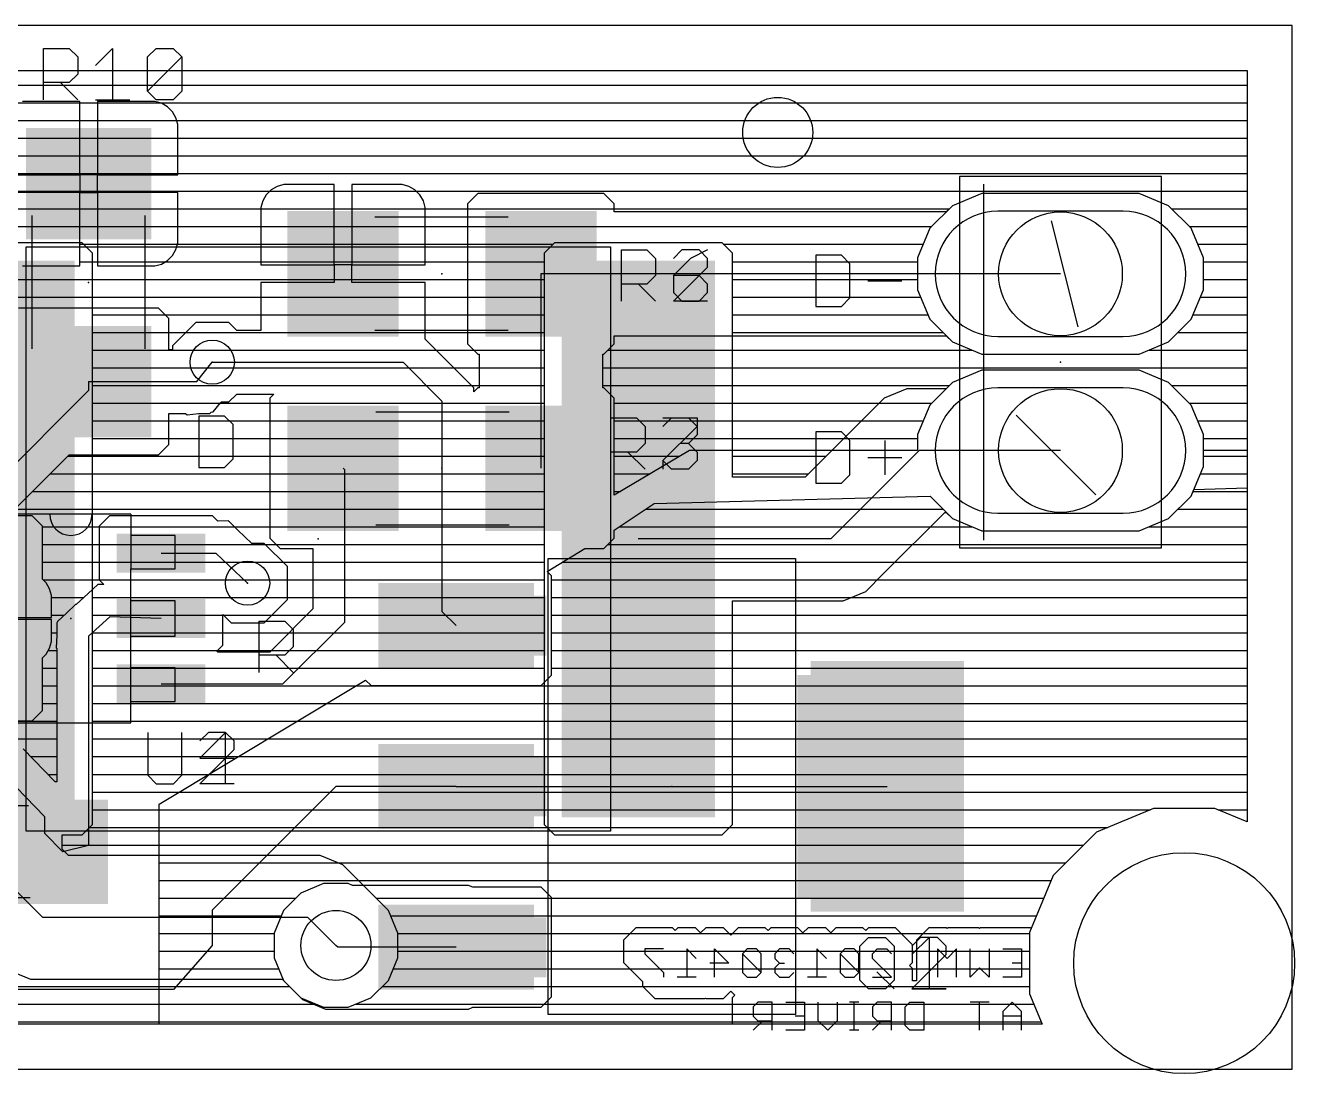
# Model space of a CAD drawing. Extents: x 0 to 50.7, y 0 to 50.
# Drawn here: x 12.54 to 30.79, y 17.04 to 32.1 of the extents above; entities that cross this region are included whole.
import ezdxf

# ---------------------------------------------------------------- set-up
doc = ezdxf.new("R2010")
doc.units = 0
for name, color, linetype in [('1', 14, 'CONTINUOUS'), ('125', 2, 'CONTINUOUS'), ('16', 174, 'CONTINUOUS'), ('17', 94, 'CONTINUOUS'), ('18', 94, 'CONTINUOUS'), ('20', 178, 'CONTINUOUS'), ('21', 251, 'CONTINUOUS'), ('22', 251, 'CONTINUOUS'), ('23', 178, 'CONTINUOUS'), ('24', 178, 'CONTINUOUS'), ('25', 251, 'CONTINUOUS'), ('51', 251, 'CONTINUOUS')]:
    doc.layers.add(name, color=color, linetype=linetype)

# ---------------------------------------------------------------- blocks, each defined once
blk = doc.blocks.new('RECT')
blk.add_solid([(-0.5, -0.5), (0.5, -0.5), (-0.5, 0.5), (0.5, 0.5)])
blk = doc.blocks.new('PIE')
blk.add_circle((0, 0), 0.5)
blk = doc.blocks.new('LONGP100')
blk.add_lwpolyline([(-0.5, -0.5), (0.5, -0.5, 1), (0.5, 0.5), (-0.5, 0.5, 1)], format="xyb", close=True)
blk = doc.blocks.new('ROUNDV')
blk.add_circle((0, 0), 0.5)

msp = doc.modelspace()

# ---------------------------------------------------------------- linework, layer by layer
at = {"layer": '1'}
for p, q in [((4.3104, 31.4511), (30.1019, 31.4511)), ((30.1019, 31.4511), (30.1019, 25.9888)), ((4.3971, 31.242), (30.1019, 31.242)), ((13.3226, 31.0048), (12.4979, 31.0048)), ((13.3226, 29.9508), (13.3226, 31.0048)), ((13.3226, 30.988), (13.5766, 30.988)), ((14.4013, 31.0048), (13.5766, 31.0048)), ((13.5766, 31.0048), (13.5766, 29.9508)), ((14.4982, 30.9788), (14.4013, 31.0048)), ((14.4639, 30.988), (30.1019, 30.988)), ((14.585, 30.9287), (14.4982, 30.9788)), ((14.656, 30.8577), (14.585, 30.9287)), ((14.7061, 30.7709), (14.656, 30.8577)), ((13.3226, 30.734), (13.5766, 30.734)), ((14.7321, 30.674), (14.7061, 30.7709)), ((14.716, 30.734), (30.1019, 30.734)), ((14.7321, 29.9508), (14.7321, 30.674)), ((13.3226, 30.48), (13.5766, 30.48)), ((14.7321, 30.48), (30.1019, 30.48)), ((13.3226, 30.226), (13.5766, 30.226)), ((14.7321, 30.226), (30.1019, 30.226)), ((11.0366, 29.9508), (13.3226, 29.9508)), ((13.3226, 29.972), (13.5766, 29.972)), ((13.3226, 29.9508), (13.3226, 29.6968)), ((13.5766, 29.9508), (13.3226, 29.9508)), ((13.5766, 29.6968), (13.5766, 29.9508)), ((13.5766, 29.9508), (14.7321, 29.9508)), ((14.7321, 29.972), (30.1019, 29.972)), ((16.1605, 29.7853), (16.0737, 29.7352)), ((16.2574, 29.8113), (16.1605, 29.7853)), ((16.9806, 29.8113), (16.2574, 29.8113)), ((16.9806, 28.6558), (16.9806, 29.8113)), ((17.9578, 29.8113), (17.2346, 29.8113)), ((17.2346, 29.8113), (17.2346, 28.6558)), ((18.0547, 29.7853), (17.9578, 29.8113)), ((18.1415, 29.7352), (18.0547, 29.7853)), ((11.0366, 29.718), (13.3226, 29.718)), ((13.3226, 29.6968), (12.1671, 29.6968)), ((13.3226, 28.6428), (13.3226, 29.6968)), ((13.3226, 29.6968), (13.5766, 29.6968)), ((13.5766, 29.718), (16.0565, 29.718)), ((14.7321, 29.6968), (13.5766, 29.6968)), ((13.5766, 29.6968), (13.5766, 28.6428)), ((14.7321, 28.9736), (14.7321, 29.6968)), ((15.9526, 29.5774), (15.9266, 29.4805)), ((16.0027, 29.6642), (15.9526, 29.5774)), ((16.0737, 29.7352), (16.0027, 29.6642)), ((16.9806, 29.718), (17.2346, 29.718)), ((18.2125, 29.6642), (18.1415, 29.7352)), ((18.1587, 29.718), (30.1019, 29.718)), ((18.2626, 29.5774), (18.2125, 29.6642)), ((18.2886, 29.4805), (18.2626, 29.5774)), ((19.0464, 29.6843), (18.8976, 29.5355)), ((20.8568, 29.6843), (19.0464, 29.6843)), ((21.0056, 29.5355), (20.8568, 29.6843)), ((26.2901, 29.6828), (25.8659, 29.5071)), ((28.5491, 29.6828), (26.2901, 29.6828)), ((28.9733, 29.5071), (28.5491, 29.6828)), ((13.3226, 29.464), (13.5766, 29.464)), ((14.7321, 29.464), (15.9266, 29.464)), ((15.9266, 29.4805), (15.9266, 28.6558)), ((16.9806, 29.464), (17.2346, 29.464)), ((18.2886, 28.6558), (18.2886, 29.4805)), ((18.2886, 29.464), (18.8976, 29.464)), ((18.8976, 29.5355), (18.8976, 27.5221)), ((21.0056, 29.4178), (21.0056, 29.5355)), ((21.0056, 29.464), (25.8228, 29.464)), ((25.7766, 29.4178), (21.0056, 29.4178)), ((25.8659, 29.5071), (25.7766, 29.4178)), ((29.2979, 29.1825), (28.9733, 29.5071)), ((29.0164, 29.464), (30.1019, 29.464)), ((13.3226, 29.21), (13.5766, 29.21)), ((14.7321, 29.21), (15.9266, 29.21)), ((16.9806, 29.21), (17.2346, 29.21)), ((18.2886, 29.21), (18.8976, 29.21)), ((29.2704, 29.21), (30.1019, 29.21)), ((29.4736, 28.7583), (29.2979, 29.1825)), ((13.3226, 28.956), (13.5766, 28.956)), ((14.656, 28.7899), (14.7061, 28.8767)), ((14.7061, 28.8767), (14.7321, 28.9736)), ((14.7274, 28.956), (15.9266, 28.956)), ((16.9806, 28.956), (17.2346, 28.956)), ((18.2886, 28.956), (18.8976, 28.956)), ((29.3917, 28.956), (30.1019, 28.956)), ((12.4979, 28.6428), (13.3226, 28.6428)), ((13.3226, 28.702), (13.5766, 28.702)), ((13.5766, 28.6428), (14.4013, 28.6428)), ((14.4013, 28.6428), (14.4982, 28.6688)), ((14.4982, 28.6688), (14.585, 28.7189)), ((14.5557, 28.702), (15.9266, 28.702)), ((14.585, 28.7189), (14.656, 28.7899)), ((15.9266, 28.6558), (16.9806, 28.6558)), ((16.9806, 28.702), (17.2346, 28.702)), ((17.2346, 28.6558), (16.9806, 28.6558)), ((16.9806, 28.6558), (16.9806, 28.4018)), ((17.2346, 28.4018), (17.2346, 28.6558)), ((17.2346, 28.6558), (18.2886, 28.6558)), ((18.2886, 28.702), (18.8976, 28.702)), ((29.4736, 28.2993), (29.4736, 28.7583)), ((29.4736, 28.702), (30.1019, 28.702)), ((27.4196, 28.5288), (19.9516, 28.5288)), ((19.9516, 28.5288), (19.9516, 25.7348)), ((5.3794, 28.448), (16.9806, 28.448)), ((16.9806, 28.4018), (15.9266, 28.4018)), ((15.9266, 28.4018), (15.9266, 27.716)), ((17.2346, 28.448), (18.8976, 28.448)), ((18.2886, 28.4018), (17.2346, 28.4018)), ((18.2886, 27.5876), (18.2886, 28.4018)), ((29.2979, 27.8751), (29.4736, 28.2993)), ((29.4736, 28.448), (30.1019, 28.448)), ((5.1254, 28.194), (15.9266, 28.194)), ((18.2886, 28.194), (18.8976, 28.194)), ((29.43, 28.194), (30.1019, 28.194)), ((14.4563, 28.0338), (12.4429, 28.0338)), ((14.6051, 27.885), (14.4563, 28.0338)), ((14.5501, 27.94), (15.9266, 27.94)), ((18.2886, 27.94), (18.8976, 27.94)), ((29.3248, 27.94), (30.1019, 27.94)), ((14.6051, 27.437), (14.6051, 27.885)), ((14.9909, 27.8303), (14.6561, 27.4955)), ((15.4643, 27.8303), (14.9909, 27.8303)), ((15.5786, 27.716), (15.4643, 27.8303)), ((28.9733, 27.5505), (29.2979, 27.8751)), ((14.6051, 27.686), (14.8466, 27.686)), ((15.9266, 27.716), (15.5786, 27.716)), ((18.2886, 27.686), (18.8976, 27.686)), ((18.719, 27.1572), (18.2886, 27.5876)), ((21.0056, 27.5221), (21.0056, 27.6398)), ((21.0056, 27.6398), (25.7766, 27.6398)), ((25.7766, 27.6398), (25.8659, 27.5505)), ((25.8659, 27.5505), (26.2901, 27.3748)), ((28.5491, 27.3748), (28.9733, 27.5505)), ((29.1088, 27.686), (30.1019, 27.686)), ((14.6561, 27.437), (14.6051, 27.437)), ((14.6561, 27.4955), (14.6561, 27.437)), ((18.4442, 27.432), (18.9877, 27.432)), ((18.8976, 27.5221), (19.0464, 27.3733)), ((19.0464, 27.3733), (19.0626, 27.3733)), ((19.0626, 27.3733), (19.0626, 26.8903)), ((20.8406, 26.8903), (20.8406, 27.3733)), ((20.8406, 27.3733), (20.8568, 27.3733)), ((20.8568, 27.3733), (21.0056, 27.5221)), ((20.9155, 27.432), (26.152, 27.432)), ((26.2901, 27.3748), (28.5491, 27.3748)), ((28.6872, 27.432), (30.1019, 27.432)), ((15.0042, 26.9798), (15.2276, 27.2588)), ((15.2276, 27.2588), (17.9708, 27.2588)), ((17.9708, 27.2588), (18.5296, 26.7)), ((18.6982, 27.178), (19.0626, 27.178)), ((18.9868, 26.8894), (18.719, 27.1572)), ((18.719, 27.1572), (18.719, 27.1572)), ((20.8406, 27.178), (30.1019, 27.178)), ((26.2901, 27.1428), (25.8659, 26.9671)), ((28.5491, 27.1428), (26.2901, 27.1428)), ((28.9733, 26.9671), (28.5491, 27.1428)), ((13.4496, 26.8524), (11.9002, 25.303)), ((13.4496, 26.9798), (13.4496, 26.8524)), ((13.4496, 26.9798), (15.0042, 26.9798)), ((18.9522, 26.924), (19.0626, 26.924)), ((19.0464, 26.8903), (18.9868, 26.8307)), ((18.9868, 26.8307), (18.9868, 26.8894)), ((19.0626, 26.8903), (19.0464, 26.8903)), ((20.8406, 26.924), (25.8228, 26.924)), ((20.8568, 26.8903), (20.8406, 26.8903)), ((21.0056, 26.7415), (20.8568, 26.8903)), ((25.8659, 26.9671), (25.5413, 26.6425)), ((29.2979, 26.6425), (28.9733, 26.9671)), ((29.0164, 26.924), (30.1019, 26.924)), ((15.2427, 26.5462), (15.3453, 26.6743)), ((15.3418, 26.67), (16.0536, 26.67)), ((15.3453, 26.6743), (15.3583, 26.6873)), ((15.3583, 26.6873), (15.4643, 26.6873)), ((15.4643, 26.6873), (15.5786, 26.8016)), ((15.5786, 26.8016), (16.1137, 26.8016)), ((16.1137, 26.8016), (16.0536, 26.7415)), ((16.0536, 26.7415), (16.0536, 24.7281)), ((18.5296, 26.7), (18.5296, 23.6768)), ((21.0056, 25.3475), (21.0056, 26.7415)), ((21.0056, 26.67), (25.5688, 26.67)), ((25.5413, 26.6425), (25.3656, 26.2183)), ((29.2704, 26.67), (30.1019, 26.67)), ((29.4736, 26.2183), (29.2979, 26.6425)), ((14.6051, 26.0746), (14.6051, 26.5226)), ((14.6051, 26.5226), (14.8437, 26.5226)), ((14.8437, 26.5226), (14.8663, 26.5045)), ((14.8663, 26.5045), (15.0294, 26.5226)), ((15.0294, 26.5226), (15.1936, 26.5226)), ((15.1936, 26.5226), (15.214, 26.543)), ((15.214, 26.543), (15.2427, 26.5462)), ((14.6051, 26.416), (16.0536, 26.416)), ((21.0056, 26.416), (25.4475, 26.416)), ((29.3917, 26.416), (30.1019, 26.416)), ((14.6051, 26.162), (16.0536, 26.162)), ((21.0056, 26.162), (25.3656, 26.162)), ((25.3656, 26.2183), (25.3656, 25.9888)), ((29.4736, 25.9888), (29.4736, 26.2183)), ((29.4736, 26.162), (30.1019, 26.162)), ((12.3574, 25.1136), (13.1696, 25.9258)), ((13.1518, 25.908), (16.0536, 25.908)), ((13.1696, 25.9258), (14.4563, 25.9258)), ((14.4563, 25.9258), (14.6051, 26.0746)), ((22.0856, 25.9888), (21.0056, 25.3475)), ((21.0056, 25.908), (21.9495, 25.908)), ((25.3656, 25.9888), (22.0856, 25.9888)), ((30.1019, 25.9888), (29.4736, 25.9888)), ((17.1326, 25.7098), (17.1076, 25.7348)), ((12.8978, 25.654), (16.0536, 25.654)), ((17.1326, 23.525), (17.1326, 25.7098)), ((21.0056, 25.654), (21.5217, 25.654)), ((12.6438, 25.4), (16.0536, 25.4)), ((21.0056, 25.4), (21.0939, 25.4)), ((29.2979, 25.3351), (29.3376, 25.431)), ((29.3248, 25.4), (30.1019, 25.4)), ((29.3376, 25.431), (30.1019, 25.4511)), ((30.1019, 25.4511), (30.1019, 20.6538)), ((21.0056, 24.8455), (21.5776, 25.2268)), ((21.5776, 25.2268), (25.5452, 25.3312)), ((25.5452, 25.3312), (25.8659, 25.0105)), ((28.9733, 25.0105), (29.2979, 25.3351)), ((12.6404, 25.049), (12.3574, 25.049)), ((12.3898, 25.146), (16.0536, 25.146)), ((12.7892, 24.9002), (12.6404, 25.049)), ((13.7508, 25.049), (13.602, 24.9002)), ((15.2312, 25.049), (13.7508, 25.049)), ((15.3064, 24.9738), (15.2312, 25.049)), ((21.4564, 25.146), (25.7304, 25.146)), ((25.8659, 25.0105), (26.2901, 24.8348)), ((28.5491, 24.8348), (28.9733, 25.0105)), ((29.1088, 25.146), (30.1019, 25.146)), ((12.7892, 24.14), (12.7892, 24.9002)), ((12.7892, 24.892), (13.602, 24.892)), ((13.602, 24.9002), (13.602, 24.131)), ((15.4546, 24.978), (15.3064, 24.9738)), ((15.4602, 24.9728), (15.4546, 24.978)), ((15.4678, 24.9728), (15.4602, 24.9728)), ((15.5971, 24.8435), (15.4678, 24.9728)), ((15.5486, 24.892), (16.0536, 24.892)), ((15.7963, 24.6553), (15.5971, 24.8435)), ((21.0056, 24.7281), (21.0056, 24.8455)), ((21.0754, 24.892), (26.152, 24.892)), ((26.2901, 24.8348), (28.5491, 24.8348)), ((28.6872, 24.892), (30.1019, 24.892)), ((12.7892, 24.638), (13.602, 24.638)), ((15.9723, 24.6553), (15.7963, 24.6553)), ((16.3071, 24.3205), (15.9723, 24.6553)), ((15.9896, 24.638), (16.1437, 24.638)), ((16.0536, 24.7281), (16.2024, 24.5793)), ((20.8568, 24.5793), (21.0056, 24.7281)), ((20.9155, 24.638), (30.1019, 24.638)), ((14.491, 24.5156), (15.2784, 24.5156)), ((15.2784, 24.5156), (15.7356, 24.0838)), ((16.2024, 24.5793), (16.6754, 24.5793)), ((16.6754, 24.5793), (16.6754, 23.7144)), ((20.0395, 24.2531), (20.5831, 24.5793)), ((20.5831, 24.5793), (20.8568, 24.5793)), ((12.7892, 24.384), (13.602, 24.384)), ((16.2436, 24.384), (16.6754, 24.384)), ((16.3071, 23.8471), (16.3071, 24.3205)), ((20.2576, 24.384), (30.1019, 24.384)), ((12.8401, 24.0891), (12.7892, 24.14)), ((12.7992, 24.13), (13.603, 24.13)), ((12.8902, 24.0023), (12.8401, 24.0891)), ((13.602, 24.131), (13.6705, 24.0625)), ((16.3071, 24.13), (16.6754, 24.13)), ((20.1041, 24.1885), (20.0395, 24.2531)), ((20.1041, 22.7591), (20.1041, 24.1885)), ((20.1041, 24.13), (30.1019, 24.13)), ((12.9162, 23.9054), (12.8902, 24.0023)), ((12.9162, 23.5885), (12.9162, 23.9054)), ((13.4437, 23.9366), (13.2718, 23.779)), ((13.5809, 24.0647), (13.4437, 23.9366)), ((13.5833, 24.0646), (13.5809, 24.0647)), ((13.5851, 24.0662), (13.5833, 24.0646)), ((13.6705, 24.0625), (13.5851, 24.0662)), ((12.9162, 23.876), (13.3776, 23.876)), ((13.2602, 23.779), (13.1333, 23.6521)), ((13.2718, 23.779), (13.2602, 23.779)), ((15.9723, 23.5123), (16.3071, 23.8471)), ((16.3071, 23.876), (16.6754, 23.876)), ((20.1041, 23.876), (30.1019, 23.876)), ((11.9129, 23.5885), (12.9162, 23.5885)), ((12.9162, 23.5631), (11.9129, 23.5631)), ((12.9162, 23.622), (13.1005, 23.622)), ((12.9162, 23.2462), (12.9162, 23.5631)), ((13.1333, 23.6521), (13.0011, 23.5309)), ((13.7544, 23.6012), (13.4496, 23.3218)), ((14.491, 23.5758), (13.7544, 23.6012)), ((15.38, 23.1912), (15.38, 23.6312)), ((15.38, 23.6312), (15.4989, 23.5123)), ((15.38, 23.622), (15.3892, 23.622)), ((16.6754, 23.7144), (16.0542, 23.0932)), ((16.082, 23.622), (16.583, 23.622)), ((18.5296, 23.6768), (18.7326, 23.4738)), ((20.1041, 23.622), (30.1019, 23.622)), ((12.9162, 23.368), (12.9924, 23.368)), ((13.0006, 23.5193), (12.9924, 23.5112)), ((12.9924, 23.5112), (12.9924, 23.3317)), ((13.0011, 23.5309), (13.0006, 23.5193)), ((15.38, 23.368), (16.329, 23.368)), ((15.4989, 23.5123), (15.9723, 23.5123)), ((16.2436, 22.636), (17.1326, 23.525)), ((20.1041, 23.368), (30.1019, 23.368)), ((12.8902, 23.1493), (12.9162, 23.2462)), ((12.9924, 23.3317), (12.9846, 23.1525)), ((13.4496, 23.3218), (13.4496, 20.3128)), ((15.2947, 23.1059), (15.38, 23.1912)), ((12.7892, 23.0116), (12.8401, 23.0625)), ((12.7892, 22.2514), (12.7892, 23.0116)), ((12.8401, 23.0625), (12.8902, 23.1493)), ((12.8698, 23.114), (12.9924, 23.114)), ((12.9846, 23.1525), (12.9924, 23.144)), ((12.9924, 23.144), (12.9924, 21.227)), ((15.3074, 23.0932), (15.2947, 23.1059)), ((15.3028, 23.114), (16.075, 23.114)), ((16.0542, 23.0932), (15.3074, 23.0932)), ((20.1041, 23.114), (30.1019, 23.114)), ((12.7892, 22.86), (12.9924, 22.86)), ((20.1041, 22.86), (30.1019, 22.86)), ((14.4656, 20.9088), (17.4317, 22.6885)), ((14.491, 22.636), (16.2436, 22.636)), ((17.4317, 22.6885), (17.5099, 22.6103)), ((19.9553, 22.6103), (20.1041, 22.7591)), ((12.7892, 22.606), (12.9924, 22.606)), ((17.2943, 22.606), (30.1019, 22.606)), ((17.5099, 22.6103), (19.9553, 22.6103)), ((12.7892, 22.352), (12.9924, 22.352)), ((16.8709, 22.352), (30.1019, 22.352)), ((10.6286, 22.098), (12.9924, 22.098)), ((11.16, 22.1026), (12.6404, 22.1026)), ((12.6404, 22.1026), (12.7892, 22.2514)), ((16.4476, 22.098), (30.1019, 22.098)), ((12.3737, 21.844), (12.9924, 21.844)), ((16.0243, 21.844), (30.1019, 21.844)), ((12.9708, 21.227), (12.5098, 21.7034)), ((12.6195, 21.59), (12.9924, 21.59)), ((15.6009, 21.59), (30.1019, 21.59)), ((12.0526, 21.5184), (12.8146, 20.731)), ((12.8654, 21.336), (12.9924, 21.336)), ((12.9924, 21.227), (12.9708, 21.227)), ((15.1776, 21.336), (30.1019, 21.336)), ((17.0056, 21.1628), (15.2276, 19.3848)), ((18.7326, 21.1628), (17.0056, 21.1628)), ((18.7326, 21.1628), (24.9306, 21.1628)), ((14.7543, 21.082), (30.1019, 21.082)), ((14.4656, 17.7465), (14.4656, 20.9088)), ((14.4656, 20.828), (28.7138, 20.828)), ((28.7555, 20.8453), (27.9387, 20.5069)), ((29.6397, 20.8453), (28.7555, 20.8453)), ((30.1019, 20.6538), (29.6397, 20.8453)), ((29.6814, 20.828), (30.1019, 20.828)), ((12.8146, 20.731), (12.8146, 20.4888)), ((12.8146, 20.4888), (13.0804, 20.223)), ((14.4656, 20.574), (28.1006, 20.574)), ((27.9387, 20.5069), (27.3135, 19.8817)), ((13.4496, 20.3128), (13.0804, 20.223)), ((14.4656, 20.32), (27.7517, 20.32)), ((14.4656, 20.066), (27.4977, 20.066)), ((14.4656, 19.812), (27.2846, 19.812)), ((16.8288, 19.7658), (16.502, 19.6305)), ((17.1824, 19.7658), (16.8288, 19.7658)), ((17.2428, 19.7408), (17.1824, 19.7658)), ((18.9094, 19.7408), (17.2428, 19.7408)), ((18.971, 19.7153), (18.9094, 19.7408)), ((19.9553, 19.7153), (18.971, 19.7153)), ((20.1041, 19.5665), (19.9553, 19.7153)), ((27.3135, 19.8817), (26.9751, 19.0649)), ((14.4656, 19.558), (16.4296, 19.558)), ((16.502, 19.6305), (16.2519, 19.3804)), ((20.1041, 18.1371), (20.1041, 19.5665)), ((20.1041, 19.558), (27.1794, 19.558)), ((15.2276, 19.3848), (15.2276, 18.8768)), ((16.2519, 19.3804), (16.1166, 19.0536)), ((14.4656, 19.304), (16.2203, 19.304)), ((20.1041, 19.304), (27.0741, 19.304)), ((14.4656, 19.05), (16.1166, 19.05)), ((16.1166, 19.0536), (16.1166, 18.7)), ((20.1041, 19.05), (26.9751, 19.05)), ((26.9751, 19.0649), (26.9751, 18.1807)), ((14.4656, 18.796), (16.1166, 18.796)), ((15.2276, 18.8768), (14.6688, 18.2418)), ((17.0306, 18.8518), (17.0056, 18.8768)), ((18.7326, 18.8518), (17.0306, 18.8518)), ((20.1041, 18.796), (26.9751, 18.796)), ((16.1166, 18.7), (16.2519, 18.3732)), ((14.4656, 18.542), (16.182, 18.542)), ((20.1041, 18.542), (26.9751, 18.542)), ((14.4656, 18.288), (16.3372, 18.288)), ((16.2519, 18.3732), (16.527, 18.0981)), ((20.1041, 18.288), (26.9751, 18.288)), ((14.6688, 18.2418), (4.2802, 18.2418)), ((16.527, 18.0981), (16.8538, 17.9628)), ((19.9553, 17.9883), (20.1041, 18.1371)), ((26.9751, 18.1807), (27.155, 17.7465)), ((14.4656, 18.034), (16.6819, 18.034)), ((16.8538, 17.9628), (18.9094, 17.9628)), ((18.9094, 17.9628), (18.971, 17.9883)), ((18.971, 17.9883), (19.9553, 17.9883)), ((20.001, 18.034), (27.0359, 18.034)), ((14.4656, 17.78), (27.1411, 17.78)), ((27.155, 17.7465), (14.4656, 17.7465))]:
    msp.add_line(p, q, dxfattribs=at)
at = {"layer": '125'}
for p, q in [((12.8019, 31.0307), (12.8019, 31.7679)), ((12.8019, 31.7679), (13.1705, 31.7679)), ((13.1705, 31.7679), (13.2934, 31.6451)), ((13.5503, 31.5222), (13.7961, 31.7679)), ((13.7961, 31.7679), (13.7961, 31.0307)), ((13.2934, 31.6451), (13.2934, 31.3993)), ((13.2934, 31.3993), (13.1705, 31.2764)), ((13.1705, 31.2764), (12.8019, 31.2764)), ((13.0476, 31.2764), (13.2934, 31.0307)), ((13.5503, 31.0307), (14.0418, 31.0307)), ((21.1077, 28.1351), (21.1077, 28.8723)), ((21.1077, 28.8723), (21.4763, 28.8723)), ((21.4763, 28.8723), (21.5992, 28.7495)), ((21.979, 28.8723), (21.8561, 28.7495)), ((22.2247, 28.8723), (21.979, 28.8723)), ((22.3476, 28.7495), (22.2247, 28.8723)), ((21.5992, 28.7495), (21.5992, 28.5037)), ((22.3476, 28.6266), (22.3476, 28.7495)), ((21.5992, 28.5037), (21.4763, 28.3808)), ((21.8561, 28.1351), (22.3476, 28.6266)), ((21.4763, 28.3808), (21.1077, 28.3808)), ((21.3534, 28.3808), (21.5992, 28.1351)), ((22.3476, 28.1351), (21.8561, 28.1351)), ((20.9571, 25.7221), (20.9571, 26.4593)), ((20.9571, 26.4593), (21.3257, 26.4593)), ((21.3257, 26.4593), (21.4486, 26.3365)), ((21.7055, 26.3365), (21.8284, 26.4593)), ((21.8284, 26.4593), (22.0741, 26.4593)), ((22.0741, 26.4593), (22.197, 26.3365)), ((21.4486, 26.3365), (21.4486, 26.0907)), ((22.197, 26.3365), (22.197, 26.2136)), ((21.4486, 26.0907), (21.3257, 25.9678)), ((22.0741, 26.0907), (21.9512, 26.0907)), ((22.197, 26.2136), (22.0741, 26.0907)), ((22.0741, 26.0907), (22.197, 25.9678)), ((21.3257, 25.9678), (20.9571, 25.9678)), ((21.2028, 25.9678), (21.4486, 25.7221)), ((22.197, 25.9678), (22.197, 25.845)), ((21.8284, 25.7221), (21.7055, 25.845)), ((22.197, 25.845), (22.0741, 25.7221)), ((22.0741, 25.7221), (21.8284, 25.7221)), ((14.3005, 21.9381), (14.3005, 21.3238)), ((14.792, 21.3238), (14.792, 21.9381)), ((15.1718, 21.9381), (15.0489, 21.8153)), ((15.4175, 21.9381), (15.1718, 21.9381)), ((15.5404, 21.8153), (15.4175, 21.9381)), ((15.5404, 21.6924), (15.5404, 21.8153)), ((15.0489, 21.2009), (15.5404, 21.6924)), ((14.3005, 21.3238), (14.4234, 21.2009)), ((14.4234, 21.2009), (14.6691, 21.2009)), ((14.6691, 21.2009), (14.792, 21.3238)), ((15.5404, 21.2009), (15.0489, 21.2009)), ((24.5367, 18.8689), (24.6596, 18.9917)), ((24.6596, 18.9917), (24.9053, 18.9917)), ((24.9053, 18.9917), (25.0282, 18.8689)), ((25.2851, 18.746), (25.5309, 18.9917)), ((25.5309, 18.9917), (25.5309, 18.2545)), ((24.5367, 18.3774), (24.5367, 18.8689)), ((25.0282, 18.8689), (25.0282, 18.3774)), ((24.7824, 18.5002), (25.0282, 18.2545)), ((24.6596, 18.2545), (24.5367, 18.3774)), ((24.9053, 18.2545), (24.6596, 18.2545)), ((25.0282, 18.3774), (24.9053, 18.2545)), ((25.2851, 18.2545), (25.7766, 18.2545))]:
    msp.add_line(p, q, dxfattribs=at)
at = {"layer": '16'}
for p, q in [((4.3104, 31.4511), (30.1019, 31.4511)), ((30.1019, 31.4511), (30.1019, 20.6538)), ((4.3971, 31.242), (30.1019, 31.242)), ((4.4961, 30.988), (30.1019, 30.988)), ((4.4961, 30.734), (30.1019, 30.734)), ((4.4961, 30.48), (30.1019, 30.48)), ((4.4961, 30.226), (30.1019, 30.226)), ((4.4353, 29.972), (30.1019, 29.972)), ((4.3301, 29.718), (30.1019, 29.718)), ((26.2901, 29.6828), (25.8659, 29.5071)), ((28.5491, 29.6828), (26.2901, 29.6828)), ((28.9733, 29.5071), (28.5491, 29.6828)), ((4.2249, 29.464), (25.8228, 29.464)), ((25.8659, 29.5071), (25.5413, 29.1825)), ((29.2979, 29.1825), (28.9733, 29.5071)), ((29.0164, 29.464), (30.1019, 29.464)), ((4.0659, 29.21), (25.5688, 29.21)), ((29.2704, 29.21), (30.1019, 29.21)), ((25.5413, 29.1825), (25.3656, 28.7583)), ((29.4736, 28.7583), (29.2979, 29.1825)), ((13.3568, 28.9728), (10.9464, 28.9728)), ((13.5056, 28.824), (13.3568, 28.9728)), ((13.3736, 28.956), (20.1296, 28.956)), ((20.1464, 28.9728), (19.9976, 28.824)), ((22.5568, 28.9728), (20.1464, 28.9728)), ((22.7056, 28.824), (22.5568, 28.9728)), ((22.5736, 28.956), (25.4475, 28.956)), ((29.3917, 28.956), (30.1019, 28.956)), ((13.5056, 20.6136), (13.5056, 28.824)), ((13.5056, 28.702), (19.9976, 28.702)), ((19.9976, 28.824), (19.9976, 20.6136)), ((22.7056, 25.6078), (22.7056, 28.824)), ((22.7056, 28.702), (25.3656, 28.702)), ((25.3656, 28.7583), (25.3656, 28.2993)), ((29.4736, 28.2993), (29.4736, 28.7583)), ((29.4736, 28.702), (30.1019, 28.702)), ((13.5056, 28.448), (19.9976, 28.448)), ((22.7056, 28.448), (25.3656, 28.448)), ((25.3656, 28.2993), (25.5413, 27.8751)), ((29.2979, 27.8751), (29.4736, 28.2993)), ((29.4736, 28.448), (30.1019, 28.448)), ((13.5056, 28.194), (19.9976, 28.194)), ((22.7056, 28.194), (25.4092, 28.194)), ((29.43, 28.194), (30.1019, 28.194)), ((13.5056, 27.94), (19.9976, 27.94)), ((22.7056, 27.94), (25.5144, 27.94)), ((29.3248, 27.94), (30.1019, 27.94)), ((25.5413, 27.8751), (25.8659, 27.5505)), ((28.9733, 27.5505), (29.2979, 27.8751)), ((13.5056, 27.686), (19.9976, 27.686)), ((22.7056, 27.686), (25.7304, 27.686)), ((25.8659, 27.5505), (26.2901, 27.3748)), ((28.5491, 27.3748), (28.9733, 27.5505)), ((29.1088, 27.686), (30.1019, 27.686)), ((13.5056, 27.432), (19.9976, 27.432)), ((22.7056, 27.432), (26.152, 27.432)), ((26.2901, 27.3748), (28.5491, 27.3748)), ((28.6872, 27.432), (30.1019, 27.432)), ((13.5056, 27.178), (19.9976, 27.178)), ((22.7056, 27.178), (30.1019, 27.178)), ((26.2901, 27.1428), (25.8659, 26.9671)), ((28.5491, 27.1428), (26.2901, 27.1428)), ((28.9733, 26.9671), (28.5491, 27.1428)), ((13.5056, 26.924), (19.9976, 26.924)), ((22.7056, 26.924), (25.8228, 26.924)), ((25.2108, 26.8778), (24.884, 26.7425)), ((25.7766, 26.8778), (25.2108, 26.8778)), ((25.8659, 26.9671), (25.7766, 26.8778)), ((29.2979, 26.6425), (28.9733, 26.9671)), ((29.0164, 26.924), (30.1019, 26.924)), ((13.5056, 26.67), (19.9976, 26.67)), ((22.7056, 26.67), (24.8116, 26.67)), ((24.884, 26.7425), (23.7494, 25.6078)), ((29.2704, 26.67), (30.1019, 26.67)), ((29.4736, 26.2183), (29.2979, 26.6425)), ((13.5056, 26.416), (19.9976, 26.416)), ((22.7056, 26.416), (24.5576, 26.416)), ((29.3917, 26.416), (30.1019, 26.416)), ((13.5056, 26.162), (19.9976, 26.162)), ((22.7056, 26.162), (24.3036, 26.162)), ((29.4736, 25.7593), (29.4736, 26.2183)), ((29.4736, 26.162), (30.1019, 26.162)), ((13.5056, 25.908), (19.9976, 25.908)), ((22.7056, 25.908), (24.0496, 25.908)), ((25.3876, 25.9888), (24.1176, 24.7188)), ((27.4196, 25.9888), (25.3876, 25.9888)), ((29.4736, 25.908), (30.1019, 25.908)), ((29.2979, 25.3351), (29.4736, 25.7593)), ((13.5056, 25.654), (19.9976, 25.654)), ((22.7056, 25.654), (23.7956, 25.654)), ((23.7494, 25.6078), (22.7056, 25.6078)), ((29.43, 25.654), (30.1019, 25.654)), ((13.5056, 25.4), (19.9976, 25.4)), ((29.3248, 25.4), (30.1019, 25.4)), ((28.9733, 25.0105), (29.2979, 25.3351)), ((13.5056, 25.146), (19.9976, 25.146)), ((24.8713, 24.2152), (25.7558, 25.0998)), ((25.7558, 25.0998), (25.7766, 25.0998)), ((25.7766, 25.0998), (25.8659, 25.0105)), ((25.8659, 25.0105), (26.2901, 24.8348)), ((28.5491, 24.8348), (28.9733, 25.0105)), ((29.1088, 25.146), (30.1019, 25.146)), ((13.5056, 24.892), (19.9976, 24.892)), ((25.548, 24.892), (26.152, 24.892)), ((26.2901, 24.8348), (28.5491, 24.8348)), ((28.6872, 24.892), (30.1019, 24.892)), ((13.5056, 24.638), (19.9976, 24.638)), ((24.1176, 24.7188), (21.3516, 24.7188)), ((25.294, 24.638), (30.1019, 24.638)), ((13.5056, 24.384), (19.9976, 24.384)), ((25.04, 24.384), (30.1019, 24.384)), ((13.5056, 24.13), (19.9976, 24.13)), ((24.6212, 23.9651), (24.8713, 24.2152)), ((24.786, 24.13), (30.1019, 24.13)), ((24.2944, 23.8298), (24.6212, 23.9651)), ((13.5056, 23.876), (19.9976, 23.876)), ((22.7056, 20.6136), (22.7056, 23.8298)), ((22.7056, 23.8298), (24.2944, 23.8298)), ((24.406, 23.876), (30.1019, 23.876)), ((13.5056, 23.622), (19.9976, 23.622)), ((22.7056, 23.622), (30.1019, 23.622)), ((13.5056, 23.368), (19.9976, 23.368)), ((22.7056, 23.368), (30.1019, 23.368)), ((13.5056, 23.114), (19.9976, 23.114)), ((22.7056, 23.114), (30.1019, 23.114)), ((13.5056, 22.86), (19.9976, 22.86)), ((22.7056, 22.86), (30.1019, 22.86)), ((13.5056, 22.606), (19.9976, 22.606)), ((22.7056, 22.606), (30.1019, 22.606)), ((13.5056, 22.352), (19.9976, 22.352)), ((22.7056, 22.352), (30.1019, 22.352)), ((13.5056, 22.098), (19.9976, 22.098)), ((22.7056, 22.098), (30.1019, 22.098)), ((13.5056, 21.844), (19.9976, 21.844)), ((22.7056, 21.844), (30.1019, 21.844)), ((13.5056, 21.59), (19.9976, 21.59)), ((22.7056, 21.59), (30.1019, 21.59)), ((13.5056, 21.336), (19.9976, 21.336)), ((22.7056, 21.336), (30.1019, 21.336)), ((13.5056, 21.082), (19.9976, 21.082)), ((22.7056, 21.082), (30.1019, 21.082)), ((13.5056, 20.828), (19.9976, 20.828)), ((22.7056, 20.828), (28.7138, 20.828)), ((28.7555, 20.8453), (27.9387, 20.5069)), ((29.6397, 20.8453), (28.7555, 20.8453)), ((30.1019, 20.6538), (29.6397, 20.8453)), ((29.6814, 20.828), (30.1019, 20.828)), ((13.0686, 20.261), (13.0686, 20.4648)), ((13.0686, 20.4648), (13.3568, 20.4648)), ((13.3568, 20.4648), (13.5056, 20.6136)), ((13.466, 20.574), (20.0372, 20.574)), ((19.9976, 20.6136), (20.1464, 20.4648)), ((20.1464, 20.4648), (22.5568, 20.4648)), ((22.5568, 20.4648), (22.7056, 20.6136)), ((22.666, 20.574), (28.1006, 20.574)), ((27.9387, 20.5069), (27.3135, 19.8817)), ((13.0686, 20.32), (27.7517, 20.32)), ((13.1598, 20.1698), (13.0686, 20.261)), ((16.7784, 20.1698), (13.1598, 20.1698)), ((17.1052, 20.0345), (16.7784, 20.1698)), ((12.7916, 19.2808), (12.1796, 19.8928)), ((17.029, 20.066), (27.4977, 20.066)), ((17.3553, 19.7844), (17.1052, 20.0345)), ((17.3276, 19.812), (27.2846, 19.812)), ((17.7593, 19.3804), (17.3553, 19.7844)), ((27.3135, 19.8817), (26.998, 19.1202)), ((17.5816, 19.558), (27.1794, 19.558)), ((17.8946, 19.0536), (17.7593, 19.3804)), ((16.6016, 19.2808), (12.7916, 19.2808)), ((16.6016, 19.2808), (17.0056, 18.8768)), ((17.7909, 19.304), (27.0742, 19.304)), ((17.8946, 18.7), (17.8946, 19.0536)), ((17.8946, 19.05), (21.2369, 19.05)), ((21.318, 19.1311), (21.1395, 18.9526)), ((21.8417, 19.1311), (21.318, 19.1311)), ((21.8815, 19.0913), (21.8417, 19.1311)), ((21.9214, 19.1311), (21.8815, 19.0913)), ((22.1739, 19.1311), (21.9214, 19.1311)), ((22.2476, 19.0574), (22.1739, 19.1311)), ((22.3213, 19.1311), (22.2476, 19.0574)), ((22.5738, 19.1311), (22.3213, 19.1311)), ((22.6815, 19.0235), (22.5738, 19.1311)), ((22.655, 19.05), (22.708, 19.05)), ((22.7213, 19.0634), (22.6815, 19.0235)), ((22.7891, 19.1311), (22.7213, 19.0634)), ((23.1772, 19.1311), (22.7891, 19.1311)), ((23.217, 19.0913), (23.1772, 19.1311)), ((23.2569, 19.1311), (23.217, 19.0913)), ((23.6449, 19.1311), (23.2569, 19.1311)), ((23.7187, 19.0574), (23.6449, 19.1311)), ((23.7924, 19.1311), (23.7187, 19.0574)), ((24.0449, 19.1311), (23.7924, 19.1311)), ((24.1186, 19.0574), (24.0449, 19.1311)), ((24.1246, 19.0634), (24.1186, 19.0574)), ((24.1924, 19.1311), (24.1246, 19.0634)), ((24.5805, 19.1311), (24.1924, 19.1311)), ((24.6203, 19.0913), (24.5805, 19.1311)), ((24.6601, 19.1311), (24.6203, 19.0913)), ((25.0482, 19.1311), (24.6601, 19.1311)), ((25.2946, 18.8848), (25.0482, 19.1311)), ((25.1294, 19.05), (25.4467, 19.05)), ((25.4373, 19.0406), (25.3493, 18.9526)), ((25.5279, 19.1311), (25.4373, 19.0406)), ((25.7804, 19.1311), (25.5279, 19.1311)), ((25.7897, 19.1218), (25.7804, 19.1311)), ((25.799, 19.1311), (25.7897, 19.1218)), ((26.2481, 19.1311), (25.799, 19.1311)), ((26.2575, 19.1218), (26.2481, 19.1311)), ((26.2668, 19.1311), (26.2575, 19.1218)), ((26.987, 19.1311), (26.2668, 19.1311)), ((26.998, 19.1202), (26.987, 19.1311)), ((17.8946, 18.796), (21.1395, 18.796)), ((21.1395, 18.9526), (21.1395, 18.6323)), ((21.7154, 18.8263), (21.4443, 18.8263)), ((21.4443, 18.8263), (21.4443, 18.7586)), ((22.1832, 18.6908), (22.0476, 18.8263)), ((22.0476, 18.8263), (22.0476, 18.4196)), ((22.4476, 18.4196), (22.4476, 18.8263)), ((22.4476, 18.8263), (22.651, 18.623)), ((22.9154, 18.8263), (22.8476, 18.7586)), ((23.0509, 18.8263), (22.9154, 18.8263)), ((23.1187, 18.7586), (23.0509, 18.8263)), ((23.3831, 18.8263), (23.3153, 18.7586)), ((23.5187, 18.8263), (23.3831, 18.8263)), ((23.5865, 18.7586), (23.5187, 18.8263)), ((24.0542, 18.6908), (23.9187, 18.8263)), ((23.9187, 18.8263), (23.9187, 18.4196)), ((24.3186, 18.8263), (24.2508, 18.7586)), ((24.4542, 18.8263), (24.3186, 18.8263)), ((24.522, 18.7586), (24.4542, 18.8263)), ((24.7186, 18.7586), (24.7864, 18.8263)), ((24.7864, 18.8263), (24.922, 18.8263)), ((24.922, 18.8263), (24.9898, 18.7586)), ((25.2946, 18.6323), (25.2946, 18.8848)), ((25.2946, 18.796), (25.3493, 18.796)), ((25.3493, 18.9526), (25.3493, 18.3691)), ((25.7897, 18.6908), (25.6541, 18.8263)), ((25.6541, 18.8263), (25.6541, 18.4196)), ((25.9253, 18.8263), (25.7897, 18.6908)), ((25.9253, 18.4196), (25.9253, 18.8263)), ((26.1219, 18.4196), (26.1219, 18.8263)), ((26.393, 18.8263), (26.393, 18.4196)), ((26.5896, 18.8263), (26.8608, 18.8263)), ((26.8608, 18.8263), (26.8608, 18.4196)), ((17.7593, 18.3732), (17.8946, 18.7)), ((21.1395, 18.6323), (21.4106, 18.3611)), ((21.4443, 18.7586), (21.7154, 18.4874)), ((22.651, 18.623), (22.3798, 18.623)), ((22.8476, 18.7586), (22.8476, 18.4874)), ((23.1187, 18.4874), (22.8476, 18.7586)), ((23.1187, 18.4874), (23.1187, 18.7586)), ((23.3153, 18.7586), (23.3153, 18.6908)), ((23.3153, 18.6908), (23.3831, 18.623)), ((23.3831, 18.623), (23.3153, 18.5552)), ((23.3831, 18.623), (23.4509, 18.623)), ((24.2508, 18.7586), (24.2508, 18.4874)), ((24.522, 18.4874), (24.2508, 18.7586)), ((24.522, 18.4874), (24.522, 18.7586)), ((24.7186, 18.6908), (24.7186, 18.7586)), ((24.9898, 18.4196), (24.7186, 18.6908)), ((25.2513, 18.5891), (25.2946, 18.6323)), ((26.8608, 18.623), (26.7252, 18.623)), ((12.288, 18.5271), (12.6148, 18.3918)), ((17.8292, 18.542), (21.2298, 18.542)), ((21.7154, 18.4874), (21.7154, 18.4196)), ((22.8476, 18.4874), (22.9154, 18.4196)), ((23.0509, 18.4196), (23.1187, 18.4874)), ((23.3153, 18.5552), (23.3153, 18.4874)), ((23.3153, 18.4874), (23.3831, 18.4196)), ((23.5187, 18.4196), (23.5865, 18.4874)), ((24.2508, 18.4874), (24.3186, 18.4196)), ((24.4542, 18.4196), (24.522, 18.4874)), ((25.2946, 18.5459), (25.2513, 18.5891)), ((25.2946, 18.3691), (25.2946, 18.5459)), ((25.2946, 18.542), (25.3493, 18.542)), ((26.2575, 18.5552), (26.1219, 18.4196)), ((26.393, 18.4196), (26.2575, 18.5552)), ((1.3973, 18.288), (16.3372, 18.288)), ((12.6148, 18.3918), (16.2334, 18.3918)), ((16.2334, 18.3918), (16.502, 18.1231)), ((17.5092, 18.1231), (17.7593, 18.3732)), ((17.674, 18.288), (21.416, 18.288)), ((21.4106, 18.3611), (21.4106, 18.2933)), ((21.4106, 18.2933), (21.5892, 18.1148)), ((22.1832, 18.4196), (21.912, 18.4196)), ((22.9154, 18.4196), (23.0509, 18.4196)), ((23.3831, 18.4196), (23.5187, 18.4196)), ((24.0542, 18.4196), (23.7831, 18.4196)), ((24.3186, 18.4196), (24.4542, 18.4196)), ((24.7186, 18.4196), (24.9898, 18.4196)), ((25.3493, 18.3691), (25.2946, 18.3691)), ((26.8608, 18.4196), (26.5896, 18.4196)), ((16.502, 18.1231), (16.8288, 17.9878)), ((17.1824, 17.9878), (17.5092, 18.1231)), ((21.5892, 18.1148), (22.3095, 18.1148)), ((22.3095, 18.1148), (22.3154, 18.1207)), ((22.3154, 18.1207), (22.3213, 18.1148)), ((22.3213, 18.1148), (22.5738, 18.1148)), ((22.5738, 18.1148), (22.6815, 18.2224)), ((22.6815, 18.2224), (22.7399, 18.164)), ((22.7399, 18.164), (22.6987, 18.1228)), ((22.6987, 18.1228), (22.6987, 17.7465)), ((23.0713, 18.0643), (23.0035, 17.9966)), ((23.2746, 18.0643), (23.0713, 18.0643)), ((23.2746, 17.6576), (23.2746, 18.0643)), ((23.4712, 18.0643), (23.7424, 18.0643)), ((23.7424, 18.0643), (23.7424, 17.6576)), ((23.939, 17.7932), (23.939, 18.0643)), ((24.2102, 18.0643), (24.2102, 17.7932)), ((24.522, 18.0643), (24.3864, 18.0643)), ((24.4542, 17.6576), (24.4542, 18.0643)), ((24.7864, 18.0643), (24.7186, 17.9966)), ((24.9898, 18.0643), (24.7864, 18.0643)), ((24.9898, 17.6576), (24.9898, 18.0643)), ((25.1864, 17.9966), (25.2542, 18.0643)), ((25.2542, 18.0643), (25.4575, 18.0643)), ((25.4575, 18.0643), (25.4575, 17.6576)), ((26.393, 18.0643), (26.1219, 18.0643)), ((26.2575, 17.6576), (26.2575, 18.0643)), ((26.7252, 18.0643), (26.5896, 17.9288)), ((26.8608, 17.9288), (26.7252, 18.0643)), ((1.3973, 18.034), (16.7172, 18.034)), ((16.8288, 17.9878), (17.1824, 17.9878)), ((17.294, 18.034), (22.6987, 18.034)), ((23.0035, 17.9966), (23.0035, 17.861)), ((24.7186, 17.9966), (24.7186, 17.861)), ((25.1864, 17.7254), (25.1864, 17.9966)), ((26.5896, 17.9288), (26.5896, 17.6576)), ((26.8608, 17.6576), (26.8608, 17.9288)), ((1.3973, 17.78), (22.6987, 17.78)), ((22.6987, 17.7465), (1.3973, 17.7465)), ((23.0035, 17.861), (23.0713, 17.7932)), ((23.1391, 17.7932), (23.0035, 17.6576)), ((23.0713, 17.7932), (23.2746, 17.7932)), ((23.7424, 17.861), (23.6068, 17.861)), ((24.0746, 17.6576), (23.939, 17.7932)), ((24.2102, 17.7932), (24.0746, 17.6576)), ((24.7186, 17.861), (24.7864, 17.7932)), ((24.8542, 17.7932), (24.7186, 17.6576)), ((24.7864, 17.7932), (24.9898, 17.7932)), ((25.2542, 17.6576), (25.1864, 17.7254)), ((26.8608, 17.861), (26.5896, 17.861)), ((23.7424, 17.6576), (23.4712, 17.6576)), ((24.522, 17.6576), (24.3864, 17.6576)), ((25.4575, 17.6576), (25.2542, 17.6576))]:
    msp.add_line(p, q, dxfattribs=at)
at = {"layer": '20'}
for p, q in [((30.7496, 32.0988), (0.7496, 32.0988)), ((30.7496, 17.0988), (30.7496, 32.0988)), ((0.7496, 17.0988), (30.7496, 17.0988))]:
    msp.add_line(p, q, dxfattribs=at)
msp.add_circle((29.1976, 18.6228), 1.5875, dxfattribs=at)
at = {"layer": '21'}
for p, q in [((28.8696, 29.9288), (25.9696, 29.9288)), ((25.9696, 29.9288), (25.9696, 24.5888)), ((28.8696, 24.5888), (28.8696, 29.9288)), ((26.3196, 24.6988), (26.3196, 29.8188)), ((12.8908, 25.0744), (12.713, 25.0744)), ((13.5004, 25.0744), (12.8908, 25.0744)), ((13.6782, 25.0744), (13.5004, 25.0744)), ((25.9696, 24.5888), (28.8696, 24.5888)), ((20.0536, 17.8858), (20.0536, 24.4398)), ((20.0536, 24.4398), (23.6096, 24.4398)), ((23.6096, 24.4398), (23.6096, 17.8858)), ((12.713, 22.0772), (13.6782, 22.0772)), ((23.6096, 17.8858), (20.0536, 17.8858))]:
    msp.add_line(p, q, dxfattribs=at)
msp.add_arc((13.1956, 25.0744), 0.3048, 180, 0, dxfattribs=at)
at = {"layer": '22'}
for p, q in [((12.5516, 28.9188), (20.9516, 28.9188)), ((12.5516, 20.5188), (12.5516, 28.9188)), ((20.9516, 28.9188), (20.9516, 20.5188)), ((20.9516, 20.5188), (12.5516, 20.5188))]:
    msp.add_line(p, q, dxfattribs=at)
at = {"layer": '23'}
for p in [(18.5296, 28.5288), (13.4496, 28.4018), (15.2276, 27.2588), (27.4196, 27.2588), (18.5296, 25.7348), (15.7356, 24.0838), (13.1956, 23.5758), (21.8316, 21.1628)]:
    msp.add_point(p, dxfattribs=at)
at = {"layer": '24'}
msp.add_point((16.7516, 24.7188), dxfattribs=at)
at = {"layer": '25'}
for p, q in [((12.8019, 31.0307), (12.8019, 31.7679)), ((12.8019, 31.7679), (13.1705, 31.7679)), ((13.1705, 31.7679), (13.2934, 31.6451)), ((13.5503, 31.5222), (13.7961, 31.7679)), ((13.7961, 31.7679), (13.7961, 31.0307)), ((14.2987, 31.6451), (14.4216, 31.7679)), ((14.4216, 31.7679), (14.6673, 31.7679)), ((14.6673, 31.7679), (14.7902, 31.6451)), ((13.2934, 31.6451), (13.2934, 31.3993)), ((14.2987, 31.1536), (14.2987, 31.6451)), ((14.2987, 31.1536), (14.7902, 31.6451)), ((14.7902, 31.6451), (14.7902, 31.1536)), ((13.2934, 31.3993), (13.1705, 31.2764)), ((13.1705, 31.2764), (12.8019, 31.2764)), ((13.0476, 31.2764), (13.2934, 31.0307)), ((13.5503, 31.0307), (14.0418, 31.0307)), ((14.4216, 31.0307), (14.2987, 31.1536)), ((14.6673, 31.0307), (14.4216, 31.0307)), ((14.7902, 31.1536), (14.6673, 31.0307)), ((21.1077, 28.1351), (21.1077, 28.8723)), ((21.1077, 28.8723), (21.4763, 28.8723)), ((21.4763, 28.8723), (21.5992, 28.7495)), ((22.3476, 28.8723), (22.1019, 28.7495)), ((21.5992, 28.7495), (21.5992, 28.5037)), ((22.1019, 28.7495), (21.8561, 28.5037)), ((23.9017, 28.7961), (23.9017, 28.0589)), ((24.2703, 28.7961), (23.9017, 28.7961)), ((24.3932, 28.6733), (24.2703, 28.7961)), ((24.3932, 28.1818), (24.3932, 28.6733)), ((21.5992, 28.5037), (21.4763, 28.3808)), ((21.8561, 28.5037), (21.8561, 28.258)), ((22.2247, 28.5037), (21.8561, 28.5037)), ((22.3476, 28.3808), (22.2247, 28.5037)), ((21.4763, 28.3808), (21.1077, 28.3808)), ((21.3534, 28.3808), (21.5992, 28.1351)), ((22.3476, 28.258), (22.3476, 28.3808)), ((24.6501, 28.4275), (25.1416, 28.4275)), ((21.8561, 28.258), (21.979, 28.1351)), ((21.979, 28.1351), (22.2247, 28.1351)), ((22.2247, 28.1351), (22.3476, 28.258)), ((24.2703, 28.0589), (24.3932, 28.1818)), ((23.9017, 28.0589), (24.2703, 28.0589)), ((15.0371, 26.4847), (15.0371, 25.7475)), ((15.4057, 26.4847), (15.0371, 26.4847)), ((15.5286, 26.3619), (15.4057, 26.4847)), ((20.9571, 25.7221), (20.9571, 26.4593)), ((20.9571, 26.4593), (21.3257, 26.4593)), ((21.3257, 26.4593), (21.4486, 26.3365)), ((21.7055, 26.4593), (22.197, 26.4593)), ((22.197, 26.4593), (22.197, 26.3365)), ((15.5286, 25.8704), (15.5286, 26.3619)), ((21.4486, 26.3365), (21.4486, 26.0907)), ((22.197, 26.3365), (21.7055, 25.845)), ((21.4486, 26.0907), (21.3257, 25.9678)), ((23.9017, 26.2561), (23.9017, 25.5189)), ((24.2703, 26.2561), (23.9017, 26.2561)), ((24.3932, 26.1333), (24.2703, 26.2561)), ((24.3932, 25.6418), (24.3932, 26.1333)), ((24.8959, 26.1333), (24.8959, 25.6418)), ((21.3257, 25.9678), (20.9571, 25.9678)), ((21.2028, 25.9678), (21.4486, 25.7221)), ((15.0371, 25.7475), (15.4057, 25.7475)), ((15.4057, 25.7475), (15.5286, 25.8704)), ((21.7055, 25.845), (21.7055, 25.7221)), ((24.6501, 25.8875), (25.1416, 25.8875)), ((24.2703, 25.5189), (24.3932, 25.6418)), ((23.9017, 25.5189), (24.2703, 25.5189)), ((15.9007, 22.8011), (15.9007, 23.5383)), ((15.9007, 23.5383), (16.2693, 23.5383)), ((16.2693, 23.5383), (16.3922, 23.4155)), ((16.3922, 23.4155), (16.3922, 23.1697)), ((16.3922, 23.1697), (16.2693, 23.0468)), ((16.2693, 23.0468), (15.9007, 23.0468)), ((16.1464, 23.0468), (16.3922, 22.8011)), ((14.3005, 21.9381), (14.3005, 21.3238)), ((14.792, 21.3238), (14.792, 21.9381)), ((15.4175, 21.9381), (15.0489, 21.5695)), ((15.4175, 21.2009), (15.4175, 21.9381)), ((15.0489, 21.5695), (15.5404, 21.5695)), ((14.3005, 21.3238), (14.4234, 21.2009)), ((14.4234, 21.2009), (14.6691, 21.2009)), ((14.6691, 21.2009), (14.792, 21.3238)), ((24.5367, 18.8689), (24.6596, 18.9917)), ((24.6596, 18.9917), (24.9053, 18.9917)), ((24.9053, 18.9917), (25.0282, 18.8689)), ((25.408, 18.9917), (25.2851, 18.8689)), ((25.6537, 18.9917), (25.408, 18.9917)), ((25.7766, 18.8689), (25.6537, 18.9917)), ((24.5367, 18.3774), (24.5367, 18.8689)), ((25.0282, 18.8689), (25.0282, 18.3774)), ((25.7766, 18.746), (25.7766, 18.8689)), ((25.2851, 18.2545), (25.7766, 18.746)), ((24.7824, 18.5002), (25.0282, 18.2545)), ((24.6596, 18.2545), (24.5367, 18.3774)), ((24.9053, 18.2545), (24.6596, 18.2545)), ((25.0282, 18.3774), (24.9053, 18.2545)), ((25.7766, 18.2545), (25.2851, 18.2545))]:
    msp.add_line(p, q, dxfattribs=at)
at = {"layer": '51'}
for p, q in [((12.6368, 27.4493), (12.6368, 29.367)), ((14.2624, 27.4493), (14.2624, 29.367)), ((19.4821, 29.3416), (17.5644, 29.3416)), ((27.6736, 27.7668), (27.2926, 29.2908)), ((19.4821, 27.716), (17.5644, 27.716)), ((17.5771, 26.5476), (19.4948, 26.5476)), ((27.9276, 25.3538), (26.7846, 26.4968)), ((12.8908, 25.0744), (12.332, 25.0744)), ((13.5004, 25.0744), (12.8908, 25.0744)), ((14.0592, 25.0744), (13.5004, 25.0744)), ((14.0592, 25.0744), (14.0592, 24.7696)), ((17.5771, 24.922), (19.4948, 24.922)), ((14.0592, 24.7696), (14.0592, 24.287)), ((14.6942, 24.7696), (14.0592, 24.7696)), ((14.6942, 24.287), (14.6942, 24.7696)), ((14.0592, 23.8298), (14.0592, 24.287)), ((14.0592, 24.287), (14.6942, 24.287)), ((14.0592, 23.3218), (14.0592, 23.8298)), ((14.6942, 23.8298), (14.0592, 23.8298)), ((14.6942, 23.3218), (14.6942, 23.8298)), ((14.0592, 22.8646), (14.0592, 23.3218)), ((14.0592, 23.3218), (14.6942, 23.3218)), ((14.0592, 22.382), (14.0592, 22.8646)), ((14.6942, 22.8646), (14.0592, 22.8646)), ((14.6942, 22.382), (14.6942, 22.8646)), ((14.0592, 22.0772), (14.0592, 22.382)), ((14.0592, 22.382), (14.6942, 22.382)), ((12.332, 22.0772), (14.0592, 22.0772)), ((12.5864, 20.883), (11.8494, 20.883)), ((12.6114, 19.563), (11.8494, 19.563))]:
    msp.add_line(p, q, dxfattribs=at)
for centre in [(27.4196, 28.5288), (27.4196, 25.9888)]:
    msp.add_circle(centre, 0.889, dxfattribs=at)
msp.add_arc((13.1956, 25.0744), 0.3048, 180, 0, dxfattribs=at)

# ---------------------------------------------------------------- block references
at = {"layer": '1'}
for p, xscale, yscale, rotation in [((13.4496, 29.8238), 1.6, 1.803, 270), ((13.4496, 26.9798), 1.6, 1.803, 270), ((17.1076, 25.7348), 1.6, 1.803, 180), ((19.9516, 25.7348), 1.6, 1.803, 180), ((18.7326, 23.4738), 1.219, 2.235, 270), ((24.9306, 21.1628), 3.6, 2.2, 270), ((18.7326, 21.1628), 1.219, 2.235, 270), ((13.0804, 20.223), 1.3, 1.5, 180), ((18.7326, 18.8518), 1.219, 2.235, 270)]:
    msp.add_blockref('RECT', p, dxfattribs=dict(at, xscale=xscale, yscale=yscale, rotation=rotation))
for name, p, xscale, yscale in [('RECT', (17.1076, 28.5288), 1.6, 1.803), ('RECT', (19.9516, 28.5288), 1.6, 1.803), ('PIE', (15.2276, 27.2588), 0.635, 0.635), ('RECT', (14.491, 24.5156), 1.27, 0.5588), ('PIE', (15.7356, 24.0838), 0.635, 0.635), ('RECT', (14.491, 23.5758), 1.27, 0.5588), ('RECT', (14.491, 22.636), 1.27, 0.5588)]:
    msp.add_blockref(name, p, dxfattribs=dict(at, xscale=xscale, yscale=yscale))
at = {"layer": '16', "xscale": 2.2, "yscale": 8}
for p in [(12.1516, 24.7188), (21.3516, 24.7188)]:
    msp.add_blockref('RECT', p, dxfattribs=at)
at = {"layer": '17', "xscale": 1.8, "yscale": 1.8, "rotation": 180}
for p in [(27.4196, 28.5288), (27.4196, 28.5288), (27.4196, 25.9888), (27.4196, 25.9888)]:
    msp.add_blockref('LONGP100', p, dxfattribs=at)
at = {"layer": '18', "xscale": 1.0064, "yscale": 1.0064}
for p in [(23.3556, 30.5608), (23.3556, 30.5608), (17.0056, 18.8768), (17.0056, 18.8768)]:
    msp.add_blockref('ROUNDV', p, dxfattribs=at)
at = {"layer": '51'}
for p, xscale, yscale, rotation in [((13.4496, 29.7226), 0.7366, 1.7526, 270), ((13.4496, 27.081), 0.7366, 1.7526, 270), ((17.2088, 25.7348), 0.7366, 1.7526, 180), ((19.8504, 25.7348), 0.7366, 1.7526, 180), ((19.1011, 23.4742), 0.8636, 1.8542, 270), ((19.1011, 23.4742), 0.8636, 1.8542, 270), ((24.5621, 21.1628), 3.2004, 1.8542, 270), ((24.5621, 21.1628), 3.2004, 1.8542, 270), ((19.1011, 21.1628), 0.8636, 1.8542, 270), ((19.1011, 21.1628), 0.8636, 1.8542, 270), ((12.9476, 20.2218), 0.7501, 1.4501, 180), ((19.1011, 18.8514), 0.8636, 1.8542, 270), ((19.1011, 18.8514), 0.8636, 1.8542, 270)]:
    msp.add_blockref('RECT', p, dxfattribs=dict(at, xscale=xscale, yscale=yscale, rotation=rotation))
at = {"layer": '51', "xscale": 0.7366, "yscale": 1.7526}
for p in [(17.2088, 28.5288), (19.8504, 28.5288)]:
    msp.add_blockref('RECT', p, dxfattribs=at)

doc.saveas('drawing.dxf')
